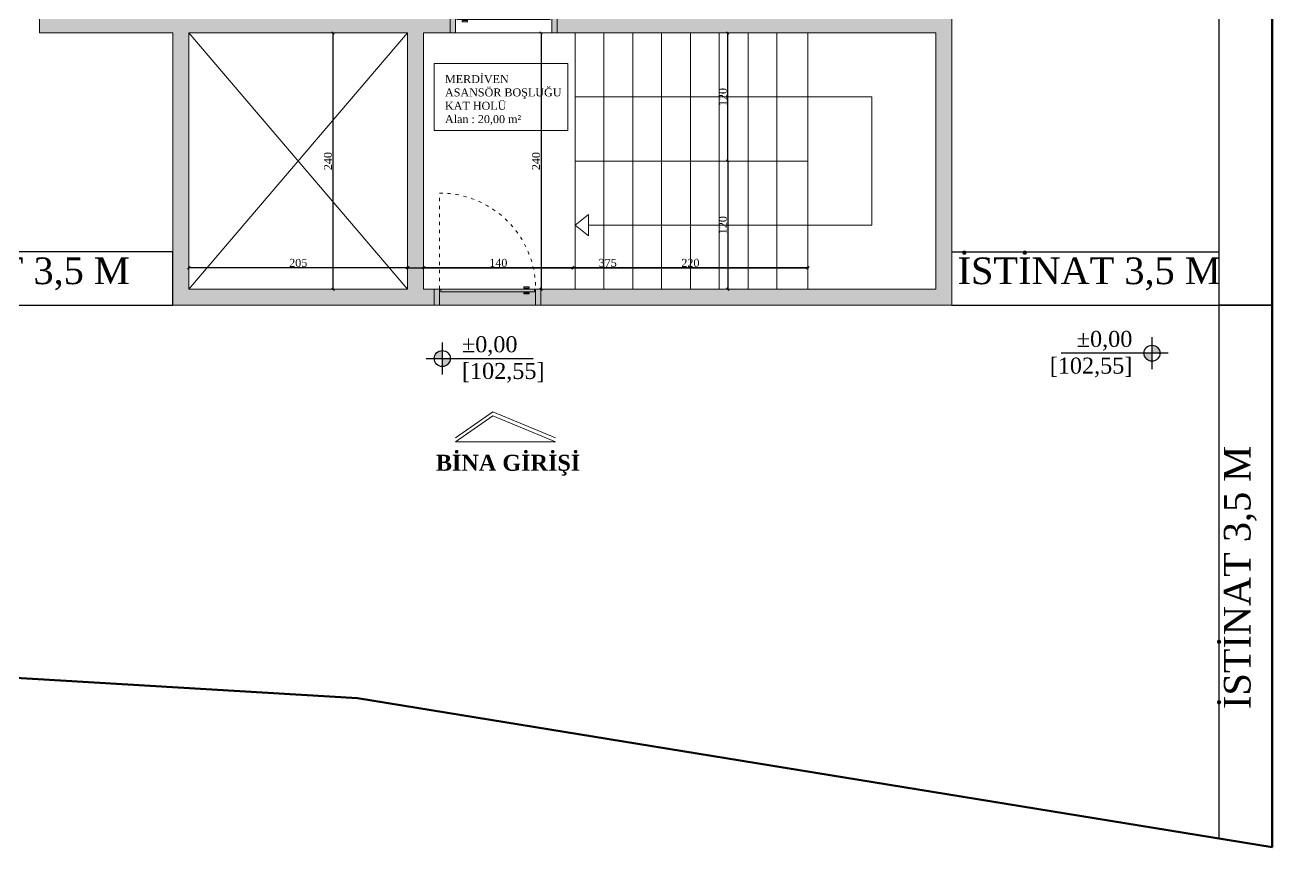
# Model space of a CAD drawing. Header units: metres. Extents: x -5196 to 34307, y 7076 to 19260.
# Drawn here: x -4599 to -3431, y 16043 to 16813 of the extents above; entities that cross this region are included whole.
import ezdxf

# ---------------------------------------------------------------- set-up
doc = ezdxf.new("R2010")
doc.units = ezdxf.units.M
doc.linetypes.add('ACAD_ISO03W100', pattern=[30, 12, -18])
for name, color, linetype, lineweight in [('YLZ-DUVAR', 151, 'Continuous', 20), ('YLZ-KAPI', 241, 'Continuous', 9), ('YLZ-PARSEL', 65, 'Continuous', 50), ('YLZ-TEFRİŞ', 191, 'Continuous', 20), ('YLZ-ÖLÇÜ', 251, 'Continuous', 5)]:
    doc.layers.add(name, color=color, linetype=linetype, lineweight=lineweight)
doc.layers.add('YLZ-KOLON', color=191, linetype='Continuous')
doc.layers.add('YLZ-YAZI', color=113, linetype='Continuous')
doc.styles.add('ARIAL', font='times.ttf')
doc.dimstyles.new('YLZ - İç Ölçü', dxfattribs={"dimscale": 0.75, "dimtxt": 10, "dimasz": 3, "dimexe": 1.25, "dimexo": 1, "dimgap": 1, "dimtad": 1, "dimdec": 1, "dimrnd": 0.5, "dimtxsty": 'ARIAL', "dimblk": 'OBLIQUE', "dimcen": 1, "dimclrd": 256, "dimclre": 256, "dimclrt": 125, "dimadec": 0, "dimazin": 0, "dimtfac": 1, "dimtdec": 1, "dimtmove": 1, "dimatfit": 3, "dimldrblk": 'OBLIQUE', "dimfxl": 0, "dimarcsym": 0})

# ---------------------------------------------------------------- blocks, each defined once
blk = doc.blocks.new("Kapı 100'lük")
at = {"lineweight": 0, "true_color": 0x939598, "transparency": 33554559}
h = blk.add_hatch(color=252, dxfattribs=at)
h.dxf.hatch_style = 1
h.paths.add_polyline_path([(2266.4, 2744.3), (2271.4, 2744.3), (2271.4, 2759.3), (2266.4, 2759.3)])
h.paths.add_polyline_path([(2272.6, 2756.8), (2360.1, 2756.8), (2360.1, 2759.3), (2272.6, 2759.3)])
h.paths.add_polyline_path([(2277.6, 2754.8), (2282.6, 2754.8), (2282.6, 2755.8), (2277.6, 2755.8)])
h.paths.add_polyline_path([(2282.6, 2760.3), (2282.6, 2761.3), (2277.6, 2761.3), (2277.6, 2760.3)])
h.paths.add_polyline_path([(2361.4, 2759.3), (2361.4, 2744.3), (2366.4, 2744.3), (2366.4, 2759.3)])
at = {"layer": 'YLZ-KAPI', "linetype": 'ACAD_ISO03W100', "ltscale": 0.25}
blk.add_line((2361.4, 2759.3), (2361.4, 2849.3), dxfattribs=at)
at = {"layer": 'YLZ-KAPI'}
blk.add_line((2361.4, 2744.3), (2271.4, 2744.3), dxfattribs=at)
for points in [[(2266.4, 2759.3), (2266.4, 2744.3), (2271.4, 2744.3), (2271.4, 2759.3)], [(2360.1, 2756.8), (2272.6, 2756.8), (2272.6, 2759.3), (2360.1, 2759.3)], [(2282.6, 2761.3), (2282.6, 2760.3), (2277.6, 2760.3), (2277.6, 2761.3)], [(2366.4, 2759.3), (2366.4, 2744.3), (2361.4, 2744.3), (2361.4, 2759.3)], [(2282.6, 2754.8), (2282.6, 2755.8), (2277.6, 2755.8), (2277.6, 2754.8)]]:
    blk.add_lwpolyline(points, close=True, dxfattribs=at)
at = {"layer": 'YLZ-KAPI', "linetype": 'ACAD_ISO03W100', "ltscale": 0.25}
blk.add_arc((2361.4, 2759.3), 90, 90, 180, dxfattribs=at)
blk = doc.blocks.new('_Oblique')
at = {"color": 0, "linetype": 'ByBlock', "lineweight": -2}
blk.add_line((-0.5, -0.5), (0.5, 0.5), dxfattribs=at)
blk = doc.blocks.new('*D1830')
at = {"layer": 'Defpoints', "color": 0, "transparency": 16777216}
for p in [(-4310.7, 16805.9), (-4310.7, 16565.9), (-4310.7, 16565.9)]:
    blk.add_point(p, dxfattribs=at)
at = {"layer": 'YLZ-ÖLÇÜ', "color": 251, "lineweight": -2, "transparency": 16777216}
for p, q in [((-4310.7, 16805.9), (-4309.8, 16805.9)), ((-4310.7, 16805.9), (-4310.7, 16565.9)), ((-4310.7, 16565.9), (-4309.8, 16565.9))]:
    blk.add_line(p, q, dxfattribs=at)
at = {"layer": 'YLZ-ÖLÇÜ', "color": 251, "lineweight": -2, "transparency": 16777216, "xscale": 2.25, "yscale": 2.25, "zscale": 2.25}
for p, rotation in [((-4310.7, 16805.9), 90), ((-4310.7, 16565.9), 270)]:
    blk.add_blockref('_Oblique', p, dxfattribs=dict(at, rotation=rotation))
at = {"layer": 'YLZ-ÖLÇÜ', "color": 125, "transparency": 16777216, "insert": (-4315.3, 16685.9), "char_height": 7.5, "attachment_point": 5, "rotation": 90, "style": 'ARIAL'}
blk.add_mtext('240', dxfattribs=at)
blk = doc.blocks.new('*D1835')
at = {"layer": 'Defpoints', "color": 0, "transparency": 16777216}
for p in [(-3940.7, 16685.9), (-3940.7, 16565.9), (-3940.7, 16565.9)]:
    blk.add_point(p, dxfattribs=at)
at = {"layer": 'YLZ-ÖLÇÜ', "color": 251, "lineweight": -2, "transparency": 16777216}
for p, q in [((-3940.7, 16685.9), (-3939.8, 16685.9)), ((-3940.7, 16685.9), (-3940.7, 16565.9)), ((-3940.7, 16565.9), (-3939.8, 16565.9))]:
    blk.add_line(p, q, dxfattribs=at)
at = {"layer": 'YLZ-ÖLÇÜ', "color": 251, "lineweight": -2, "transparency": 16777216, "xscale": 2.25, "yscale": 2.25, "zscale": 2.25}
for p, rotation in [((-3940.7, 16685.9), 90), ((-3940.7, 16565.9), 270)]:
    blk.add_blockref('_Oblique', p, dxfattribs=dict(at, rotation=rotation))
at = {"layer": 'YLZ-ÖLÇÜ', "color": 125, "transparency": 16777216, "insert": (-3945.3, 16625.9), "char_height": 7.5, "attachment_point": 5, "rotation": 90, "style": 'ARIAL'}
blk.add_mtext('120', dxfattribs=at)
blk = doc.blocks.new('*D1822')
at = {"layer": 'Defpoints', "color": 0, "transparency": 16777216}
for p in [(-4240.7, 16585.9), (-3865.7, 16585.9), (-3865.7, 16585.9)]:
    blk.add_point(p, dxfattribs=at)
at = {"layer": 'YLZ-ÖLÇÜ', "color": 251, "lineweight": -2, "transparency": 16777216}
for p, q in [((-4240.7, 16585.9), (-4240.7, 16585)), ((-4240.7, 16585.9), (-3865.7, 16585.9)), ((-3865.7, 16585.9), (-3865.7, 16585))]:
    blk.add_line(p, q, dxfattribs=at)
at = {"layer": 'YLZ-ÖLÇÜ', "color": 251, "lineweight": -2, "transparency": 16777216, "xscale": 2.25, "yscale": 2.25, "zscale": 2.25, "rotation": 180}
blk.add_blockref('_Oblique', (-4240.7, 16585.9), dxfattribs=at)
at = {"layer": 'YLZ-ÖLÇÜ', "color": 251, "lineweight": -2, "transparency": 16777216, "xscale": 2.25, "yscale": 2.25, "zscale": 2.25}
blk.add_blockref('_Oblique', (-3865.7, 16585.9), dxfattribs=at)
at = {"layer": 'YLZ-ÖLÇÜ', "color": 125, "transparency": 16777216, "insert": (-4053.2, 16590.5), "char_height": 7.5, "attachment_point": 5, "style": 'ARIAL'}
blk.add_mtext('375', dxfattribs=at)
blk = doc.blocks.new('*D1836')
at = {"layer": 'Defpoints', "color": 0, "transparency": 16777216}
for p in [(-4085.7, 16585.9), (-4085.7, 16585.9), (-3865.7, 16585.9)]:
    blk.add_point(p, dxfattribs=at)
at = {"layer": 'YLZ-ÖLÇÜ', "color": 251, "lineweight": -2, "transparency": 16777216}
for p, q in [((-4085.7, 16585.9), (-4085.7, 16586.9)), ((-3865.7, 16585.9), (-4085.7, 16585.9)), ((-3865.7, 16585.9), (-3865.7, 16586.9))]:
    blk.add_line(p, q, dxfattribs=at)
at = {"layer": 'YLZ-ÖLÇÜ', "color": 251, "lineweight": -2, "transparency": 16777216, "xscale": 2.25, "yscale": 2.25, "zscale": 2.25, "rotation": 180}
blk.add_blockref('_Oblique', (-4085.7, 16585.9), dxfattribs=at)
at = {"layer": 'YLZ-ÖLÇÜ', "color": 251, "lineweight": -2, "transparency": 16777216, "xscale": 2.25, "yscale": 2.25, "zscale": 2.25}
blk.add_blockref('_Oblique', (-3865.7, 16585.9), dxfattribs=at)
at = {"layer": 'YLZ-ÖLÇÜ', "color": 125, "transparency": 16777216, "insert": (-3975.7, 16590.5), "char_height": 7.5, "attachment_point": 5, "style": 'ARIAL'}
blk.add_mtext('220', dxfattribs=at)
blk = doc.blocks.new('*D1837')
at = {"layer": 'Defpoints', "color": 0, "transparency": 16777216}
for p in [(-4225.7, 16585.9), (-4225.7, 16585.9), (-4085.7, 16585.9)]:
    blk.add_point(p, dxfattribs=at)
at = {"layer": 'YLZ-ÖLÇÜ', "color": 251, "lineweight": -2, "transparency": 16777216}
for p, q in [((-4225.7, 16585.9), (-4225.7, 16586.9)), ((-4085.7, 16585.9), (-4225.7, 16585.9)), ((-4085.7, 16585.9), (-4085.7, 16586.9))]:
    blk.add_line(p, q, dxfattribs=at)
at = {"layer": 'YLZ-ÖLÇÜ', "color": 251, "lineweight": -2, "transparency": 16777216, "xscale": 2.25, "yscale": 2.25, "zscale": 2.25, "rotation": 180}
blk.add_blockref('_Oblique', (-4225.7, 16585.9), dxfattribs=at)
at = {"layer": 'YLZ-ÖLÇÜ', "color": 251, "lineweight": -2, "transparency": 16777216, "xscale": 2.25, "yscale": 2.25, "zscale": 2.25}
blk.add_blockref('_Oblique', (-4085.7, 16585.9), dxfattribs=at)
at = {"layer": 'YLZ-ÖLÇÜ', "color": 125, "transparency": 16777216, "insert": (-4155.7, 16590.5), "char_height": 7.5, "attachment_point": 5, "style": 'ARIAL'}
blk.add_mtext('140', dxfattribs=at)
blk = doc.blocks.new('*D1838')
at = {"layer": 'Defpoints', "color": 0, "transparency": 16777216}
for p in [(-4445.7, 16585.9), (-4445.7, 16585.9), (-4240.7, 16585.9)]:
    blk.add_point(p, dxfattribs=at)
at = {"layer": 'YLZ-ÖLÇÜ', "color": 251, "lineweight": -2, "transparency": 16777216}
for p, q in [((-4445.7, 16585.9), (-4445.7, 16586.9)), ((-4240.7, 16585.9), (-4445.7, 16585.9)), ((-4240.7, 16585.9), (-4240.7, 16586.9))]:
    blk.add_line(p, q, dxfattribs=at)
at = {"layer": 'YLZ-ÖLÇÜ', "color": 251, "lineweight": -2, "transparency": 16777216, "xscale": 2.25, "yscale": 2.25, "zscale": 2.25, "rotation": 180}
blk.add_blockref('_Oblique', (-4445.7, 16585.9), dxfattribs=at)
at = {"layer": 'YLZ-ÖLÇÜ', "color": 251, "lineweight": -2, "transparency": 16777216, "xscale": 2.25, "yscale": 2.25, "zscale": 2.25}
blk.add_blockref('_Oblique', (-4240.7, 16585.9), dxfattribs=at)
at = {"layer": 'YLZ-ÖLÇÜ', "color": 125, "transparency": 16777216, "insert": (-4343.2, 16590.5), "char_height": 7.5, "attachment_point": 5, "style": 'ARIAL'}
blk.add_mtext('205', dxfattribs=at)
blk = doc.blocks.new('*D1847')
at = {"layer": 'Defpoints', "color": 0, "transparency": 16777216}
for p in [(-4115.7, 16805.9), (-4115.7, 16565.9), (-4115.7, 16565.9)]:
    blk.add_point(p, dxfattribs=at)
at = {"layer": 'YLZ-ÖLÇÜ', "color": 251, "lineweight": -2, "transparency": 16777216}
for p, q in [((-4115.7, 16805.9), (-4114.8, 16805.9)), ((-4115.7, 16805.9), (-4115.7, 16565.9)), ((-4115.7, 16565.9), (-4114.8, 16565.9))]:
    blk.add_line(p, q, dxfattribs=at)
at = {"layer": 'YLZ-ÖLÇÜ', "color": 251, "lineweight": -2, "transparency": 16777216, "xscale": 2.25, "yscale": 2.25, "zscale": 2.25}
for p, rotation in [((-4115.7, 16805.9), 90), ((-4115.7, 16565.9), 270)]:
    blk.add_blockref('_Oblique', p, dxfattribs=dict(at, rotation=rotation))
at = {"layer": 'YLZ-ÖLÇÜ', "color": 125, "transparency": 16777216, "insert": (-4120.3, 16685.9), "char_height": 7.5, "attachment_point": 5, "rotation": 90, "style": 'ARIAL'}
blk.add_mtext('240', dxfattribs=at)
blk = doc.blocks.new('*D1848')
at = {"layer": 'Defpoints', "color": 0, "transparency": 16777216}
for p in [(-3940.7, 16805.9), (-3940.7, 16805.9), (-3940.7, 16685.9)]:
    blk.add_point(p, dxfattribs=at)
at = {"layer": 'YLZ-ÖLÇÜ', "color": 251, "lineweight": -2, "transparency": 16777216}
for p, q in [((-3940.7, 16805.9), (-3939.8, 16805.9)), ((-3940.7, 16685.9), (-3940.7, 16805.9)), ((-3940.7, 16685.9), (-3939.8, 16685.9))]:
    blk.add_line(p, q, dxfattribs=at)
at = {"layer": 'YLZ-ÖLÇÜ', "color": 251, "lineweight": -2, "transparency": 16777216, "xscale": 2.25, "yscale": 2.25, "zscale": 2.25}
for p, rotation in [((-3940.7, 16805.9), 90), ((-3940.7, 16685.9), 270)]:
    blk.add_blockref('_Oblique', p, dxfattribs=dict(at, rotation=rotation))
at = {"layer": 'YLZ-ÖLÇÜ', "color": 125, "transparency": 16777216, "insert": (-3945.3, 16745.9), "char_height": 7.5, "attachment_point": 5, "rotation": 90, "style": 'ARIAL'}
blk.add_mtext('120', dxfattribs=at)

msp = doc.modelspace()

# ---------------------------------------------------------------- hatches: boundary and pattern name
at = {"layer": 'YLZ-TEFRİŞ'}
h = msp.add_hatch(color=256, dxfattribs=at)
h.dxf.hatch_style = 1
h.paths.add_polyline_path([(-4210.7, 18100.95), (-4310.7, 18100.95), (-4310.7, 18085.95), (-4220.7, 18085.95), (-4220.7, 17540.95), (-4210.7, 17540.95), (-4210.7, 17560.95), (-4200.7, 17560.95), (-4200.7, 17570.95), (-4210.7, 17570.95), (-4210.7, 17960.95), (-4115.7, 17960.95), (-4115.7, 17975.95), (-4210.7, 17975.95)])
h.paths.add_polyline_path([(-4585.7, 18100.95), (-4685.7, 18100.95), (-4685.7, 17975.95), (-4670.7, 17975.95), (-4670.7, 18085.95), (-4585.7, 18085.95), (-4585.7, 18088.45)])
h.paths.add_polyline_path([(-4670.7, 17775.95), (-4685.7, 17775.95), (-4685.7, 17565.95), (-4670.7, 17565.95)])
h.paths.add_polyline_path([(-4210.7, 17450.95), (-4220.7, 17450.95), (-4220.7, 17440.95), (-4670.7, 17440.95), (-4670.7, 17490.95), (-4685.7, 17490.95), (-4685.7, 17430.95), (-4585.7, 17430.95), (-4585.7, 17355.95), (-4570.7, 17355.95), (-4570.7, 17430.95), (-4220.7, 17430.95), (-4220.7, 17230.95), (-4210.7, 17230.95)])
h.paths.add_polyline_path([(-3830.7, 18100.95), (-3860.7, 18100.95), (-3860.7, 17975.95), (-3940.7, 17975.95), (-3940.7, 17960.95), (-3845.7, 17960.95), (-3845.7, 17570.95), (-4110.7, 17570.95), (-4110.7, 17560.95), (-4090.7, 17560.95), (-4090.7, 17420.95), (-4080.7, 17420.95), (-4080.7, 17430.95), (-4070.7, 17430.95), (-4070.7, 17440.95), (-4080.7, 17440.95), (-4080.7, 17560.95), (-3845.7, 17560.95), (-3845.7, 17440.95), (-3980.7, 17440.95), (-3980.7, 17430.95), (-3745.7, 17430.95), (-3745.7, 17295.95), (-3730.7, 17295.95), (-3730.7, 17440.95), (-3830.7, 17440.95)])
h.paths.add_polyline_path([(-3730.7, 17095.95), (-3745.7, 17095.95), (-3745.7, 17030.95), (-4080.7, 17030.95), (-4080.7, 17330.95), (-4090.7, 17330.95), (-4090.7, 17020.95), (-4040.7, 17020.95), (-4040.7, 17015.95), (-4030.7, 17015.95), (-4030.7, 17020.95), (-3745.7, 17020.95), (-3745.7, 16820.95), (-4030.7, 16820.95), (-4030.7, 16925.95), (-4040.7, 16925.95), (-4040.7, 16820.95), (-4100.7, 16820.95), (-4100.7, 16805.95), (-3745.7, 16805.95), (-3745.7, 16585.95), (-3730.7, 16585.95)])
h.paths.add_polyline_path([(-4570.7, 16895.95), (-4585.7, 16895.95), (-4585.7, 16805.95), (-4460.7, 16805.95), (-4460.7, 16550.95), (-3730.7, 16550.95), (-3730.7, 16585.95), (-3745.7, 16585.95), (-3745.7, 16565.95), (-4225.7, 16565.95), (-4225.7, 16805.95), (-4200.7, 16805.95), (-4200.7, 16820.95), (-4210.7, 16820.95), (-4210.7, 17020.95), (-4220.7, 17020.95), (-4220.7, 16820.95), (-4570.7, 16820.95)])
h.paths.add_polyline_path([(-4445.7, 16805.95), (-4240.7, 16805.95), (-4240.7, 16565.95), (-4445.7, 16565.95)], flags=16)
h.paths.add_polyline_path([(-4570.7, 17205.95), (-4585.7, 17205.95), (-4585.7, 17045.95), (-4570.7, 17045.95), (-4570.7, 17120.95), (-4220.7, 17120.95), (-4220.7, 17110.95), (-4210.7, 17110.95), (-4210.7, 17140.95), (-4220.7, 17140.95), (-4220.7, 17130.95), (-4570.7, 17130.95)])
at = {"layer": 'YLZ-YAZI'}
h = msp.add_hatch(color=256, dxfattribs=at)
h.dxf.hatch_style = 1
h.paths.add_polyline_path([(-3543.2, 16513.45, -0.4142136), (-3535.7, 16505.95), (-3543.2, 16505.95)])
h.paths.add_polyline_path([(-3543.2, 16505.95), (-3543.2, 16498.45, -0.4142136), (-3550.7, 16505.95)])
h = msp.add_hatch(color=256, dxfattribs=at)
h.dxf.hatch_style = 1
h.paths.add_polyline_path([(-4208.2, 16508.45, 0.4142136), (-4215.7, 16500.95), (-4208.2, 16500.95)])
h.paths.add_polyline_path([(-4208.2, 16500.95), (-4208.2, 16493.45, 0.4142136), (-4200.7, 16500.95)])

# ---------------------------------------------------------------- linework, layer by layer
at = {"layer": 'YLZ-DUVAR'}
for p, q in [((-3730.7, 16550.95, -9823.45), (-3730.7, 17095.95, -9823.45)), ((-4585.7, 16895.95, -9823.45), (-4585.7, 16805.95, -9823.45)), ((-4200.7, 16805.95, -9823.45), (-4200.7, 16820.95, -9823.45)), ((-4100.7, 16805.95, -9823.45), (-4100.7, 16820.95, -9823.45)), ((-4460.7, 16805.95, -9823.45), (-4585.7, 16805.95, -9823.45)), ((-4460.7, 16805.95, -9823.45), (-4460.7, 16550.95, -9823.45)), ((-4240.7, 16805.95, -9823.45), (-4445.7, 16805.95, -9823.45)), ((-4445.7, 16565.95, -9823.45), (-4445.7, 16805.95, -9823.45)), ((-4240.7, 16565.95, -9823.45), (-4240.7, 16805.95, -9823.45)), ((-4200.7, 16805.95, -9823.45), (-4225.7, 16805.95, -9823.45)), ((-4225.7, 16565.95, -9823.45), (-4225.7, 16805.95, -9823.45)), ((-3745.7, 16805.95, -9823.45), (-4100.7, 16805.95, -9823.45)), ((-3745.7, 16805.95, -9823.45), (-3745.7, 16565.95, -9823.45)), ((-4240.7, 16565.95, -9823.45), (-4445.7, 16565.95, -9823.45)), ((-3745.7, 16565.95, -9823.45), (-4225.7, 16565.95, -9823.45)), ((-3730.7, 16550.95, -9823.45), (-4460.7, 16550.95, -9823.45))]:
    msp.add_line(p, q, dxfattribs=at)
at = {"layer": 'YLZ-KOLON', "lineweight": 30}
for p, q in [((-3730.7, 16600.95, -9823.45), (-3480.7, 16600.95, -9823.45)), ((-3730.7, 16550.95, -9823.45), (-3480.7, 16550.95, -9823.45))]:
    msp.add_line(p, q, dxfattribs=at)
at = {"layer": 'YLZ-KOLON', "lineweight": 30, "elevation": -9823.45}
for points in [[(-3430.7, 17440.95), (-3480.7, 17440.95), (-3480.7, 16550.95), (-3430.7, 16550.95), (-3430.7, 16805.95)], [(-4803.76, 16600.95), (-4795.02, 16550.95), (-4460.7, 16550.95), (-4460.7, 16600.95), (-4803.76, 16600.95)], [(-3480.7, 16550.95), (-3480.7, 16051.42), (-3430.7, 16043.28), (-3430.7, 16550.95), (-3480.7, 16550.95)]]:
    msp.add_lwpolyline(points, dxfattribs=at)
at = {"layer": 'YLZ-PARSEL', "elevation": -9823.45}
msp.add_lwpolyline([(-4786.64, 16212.42), (-4287.5, 16182.64), (-3430.7, 16043.28), (-3430.7, 18322.78), (-3864.76, 19260.01), (-5196.4, 18557.78), (-4786.64, 16212.42)], dxfattribs=at)
at = {"layer": 'YLZ-TEFRİŞ'}
for p, q in [((-4240.7, 16565.95, -9823.45), (-4445.7, 16805.95, -9823.45)), ((-4240.7, 16805.95, -9823.45), (-4445.7, 16565.95, -9823.45)), ((-4083.7, 16565.95, -9823.45), (-4083.7, 16805.95, -9823.45)), ((-4056.7, 16565.95, -9823.45), (-4056.7, 16805.95, -9823.45)), ((-4029.7, 16565.95, -9823.45), (-4029.7, 16805.95, -9823.45)), ((-4002.7, 16565.95, -9823.45), (-4002.7, 16805.95, -9823.45)), ((-3975.7, 16565.95, -9823.45), (-3975.7, 16805.95, -9823.45)), ((-3948.7, 16565.95, -9823.45), (-3948.7, 16805.95, -9823.45)), ((-3921.7, 16565.95, -9823.45), (-3921.7, 16805.95, -9823.45)), ((-3894.7, 16565.95, -9823.45), (-3894.7, 16805.95, -9823.45)), ((-3865.7, 16565.95, -9823.45), (-3865.7, 16805.95, -9823.45)), ((-4083.7, 16745.95, -9823.45), (-3805.7, 16745.95, -9823.45)), ((-3805.7, 16625.95, -9823.45), (-3805.7, 16745.95, -9823.45)), ((-4083.7, 16685.95, -9823.45), (-3865.7, 16685.95, -9823.45)), ((-4071.2, 16625.95, -9823.45), (-3805.7, 16625.95, -9823.45))]:
    msp.add_line(p, q, dxfattribs=at)
at = {"layer": 'YLZ-TEFRİŞ', "elevation": -9823.45}
for points in [[(-4215.7, 16714.7), (-4215.7, 16777.2), (-4090.7, 16777.2), (-4090.7, 16714.7), (-4215.7, 16714.7)], [(-4071.2, 16615.95), (-4083.7, 16625.95), (-4071.2, 16635.95), (-4071.2, 16615.95)], [(-4195.85, 16426.57), (-4160.7, 16450.95), (-4102.1, 16426.57)], [(-4102.1, 16422.82), (-4195.85, 16422.82), (-4160.7, 16447.2), (-4102.1, 16422.82)]]:
    msp.add_lwpolyline(points, dxfattribs=at)
at = {"layer": 'YLZ-YAZI'}
for p, q in [((-4208.2, 16515.95, -9823.45), (-4208.2, 16485.95, -9823.45)), ((-3543.2, 16520.95, -9823.45), (-3543.2, 16490.95, -9823.45)), ((-4223.2, 16500.95, -9823.45), (-4123.2, 16500.95, -9823.45)), ((-3528.2, 16505.95, -9823.45), (-3628.2, 16505.95, -9823.45))]:
    msp.add_line(p, q, dxfattribs=at)
for centre in [(-3543.2, 16505.95, -9823.45), (-4208.2, 16500.95, -9823.45)]:
    msp.add_circle(centre, 7.5, dxfattribs=at)
at = {"layer": 'YLZ-ÖLÇÜ', "elevation": -9823.45}
msp.add_lwpolyline([(-4460.7, 16550.95), (-3730.7, 16550.95), (-3730.7, 17440.95), (-3830.7, 17440.95), (-3830.7, 18100.95), (-3860.7, 18100.95), (-3860.7, 18250.95), (-4585.7, 18250.95), (-4585.7, 18100.95), (-4685.7, 18100.95), (-4685.7, 17430.95), (-4585.7, 17430.95), (-4585.7, 16805.95), (-4460.7, 16805.95)], close=True, dxfattribs=at)

# ---------------------------------------------------------------- block references
msp.add_blockref("Kapı 100'lük", (-6467.07, 14061.68, -9823.45))
at = {"xscale": -1}
msp.add_blockref("Kapı 100'lük", (-1849.32, 13806.68, -9823.45), dxfattribs=at)

# ---------------------------------------------------------------- texts
at = {"layer": 'YLZ-TEFRİŞ', "attachment_point": 7, "style": 'ARIAL'}
for s, width, gutter_width, heights, insert, char_height in [('MERDİVEN\\PASANSÖR BOŞLUĞU\\PKAT HOLÜ\\PAlan : 20,00 m² ', 155.7451, 12.5, [122.34], (-4205.7, 16719.74, -9823.45), 7.5), ('{\\fTimes New Roman|b1|i0|c162|p18;BİNA GİRİŞİ}', 276.1652, 9.38, [77.99], (-4214.25, 16391.07, -9823.45), 15)]:
    msp.add_mtext_dynamic_manual_height_columns(s, width=width, gutter_width=gutter_width, heights=heights, dxfattribs=dict(at, insert=insert, char_height=char_height))
at = {"layer": 'YLZ-YAZI', "style": 'ARIAL'}
for s, width, heights, insert, char_height, attachment_point in [('İSTİNAT 3,5 M', 974.2662, [331.62], (-4747.52, 16595.64, -9823.45), 25, 1), ('İSTİNAT 3,5 M', 974.2662, [331.62], (-3725.35, 16595.64, -9823.45), 25, 1), ('±0,00 [102,55]', 111.8725, [75.9], (-3561.6, 16526.79, -9823.45), 15, 3), ('±0,00 [102,55]', 111.8725, [75.9], (-4189.79, 16521.79, -9823.45), 15, 1)]:
    msp.add_mtext_dynamic_manual_height_columns(s, width=width, gutter_width=12.5, heights=heights, dxfattribs=dict(at, insert=insert, char_height=char_height, attachment_point=attachment_point))
at = {"layer": 'YLZ-YAZI', "insert": (-3475.88, 16172.62, -9823.45), "char_height": 25, "attachment_point": 1, "rotation": 90, "style": 'ARIAL'}
msp.add_mtext_dynamic_manual_height_columns('İSTİNAT 3,5 M', width=974.2662, gutter_width=12.5, heights=[331.62], dxfattribs=at)

# ---------------------------------------------------------------- dimensions: what is measured, and where the dimension line sits
at = {"layer": 'YLZ-ÖLÇÜ'}
for base, p1, p2, picture, middle in [((-4310.7, 16565.95, -9823.45), (-4310.7, 16805.95, -9823.45), (-4310.7, 16565.95, -9823.45), '*D1830', (-4315.26, 16685.95, -9823.45)), ((-4115.7, 16565.95, -9823.45), (-4115.7, 16805.95, -9823.45), (-4115.7, 16565.95, -9823.45), '*D1847', (-4120.26, 16685.95, -9823.45)), ((-3940.7, 16565.95, -9823.45), (-3940.7, 16685.95, -9823.45), (-3940.7, 16565.95, -9823.45), '*D1835', (-3945.26, 16625.95, -9823.45))]:
    dim = msp.add_linear_dim(base=base, p1=p1, p2=p2, angle=90, dimstyle='YLZ - İç Ölçü', dxfattribs=at)
    dim.commit()
    dim.dimension.update_dxf_attribs({"geometry": picture, "text_midpoint": middle})
for p1, p2, picture, middle in [((-3940.7, 16685.95, -9823.45), (-3940.7, 16805.95, -9823.45), '*D1848', (-3945.26, 16745.95, -9823.45)), ((-4240.7, 16585.95, -9823.45), (-3865.7, 16585.95, -9823.45), '*D1822', (-4053.2, 16590.52, -9823.45))]:
    dim = msp.add_aligned_dim(p1=p1, p2=p2, distance=0, dimstyle='YLZ - İç Ölçü', dxfattribs=at)
    dim.commit()
    dim.dimension.update_dxf_attribs({"geometry": picture, "text_midpoint": middle})
for base, p1, p2, picture, middle in [((-4445.7, 16585.95, -9823.45), (-4240.7, 16585.95, -9823.45), (-4445.7, 16585.95, -9823.45), '*D1838', (-4343.2, 16590.51, -9823.45)), ((-4225.7, 16585.95, -9823.45), (-4085.7, 16585.95, -9823.45), (-4225.7, 16585.95, -9823.45), '*D1837', (-4155.7, 16590.51, -9823.45)), ((-4085.7, 16585.95, -9823.45), (-3865.7, 16585.95, -9823.45), (-4085.7, 16585.95, -9823.45), '*D1836', (-3975.7, 16590.51, -9823.45))]:
    dim = msp.add_linear_dim(base=base, p1=p1, p2=p2, dimstyle='YLZ - İç Ölçü', dxfattribs=at)
    dim.commit()
    dim.dimension.update_dxf_attribs({"geometry": picture, "text_midpoint": middle})

doc.saveas('drawing.dxf')
